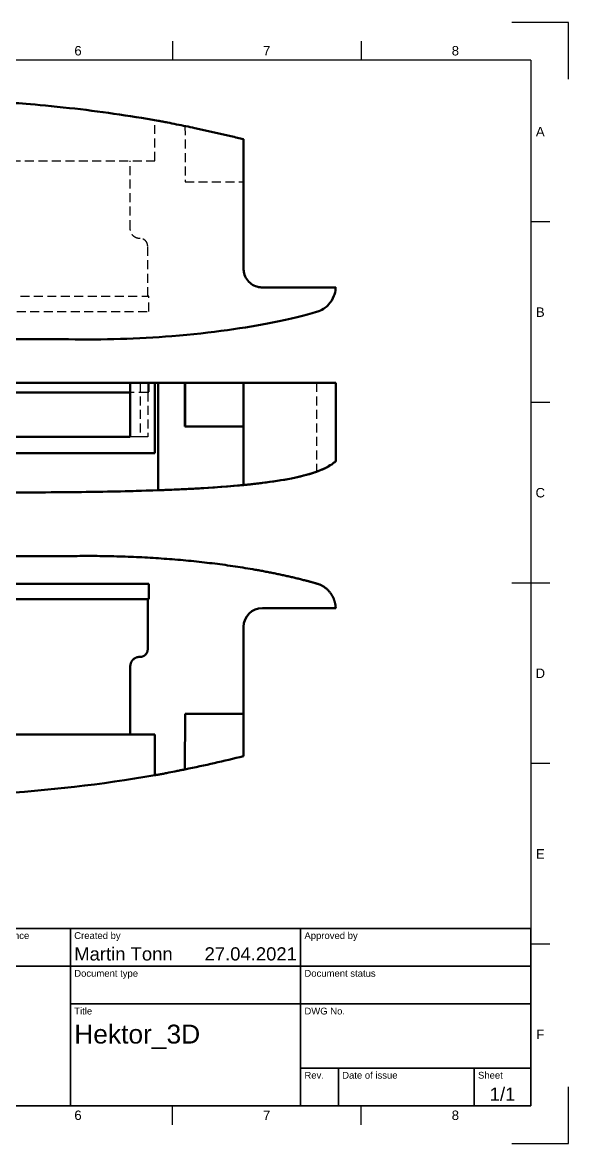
# Model space of a CAD drawing. Header units: millimetres. Extents: x 0 to 420, y 0 to 297.
# Drawn here: x 275.3 to 420, y 0 to 297 of the extents above; entities that cross this region are included whole.
import ezdxf
from ezdxf.enums import TextEntityAlignment as Align

# ---------------------------------------------------------------- set-up
doc = ezdxf.new("R2010")
doc.units = ezdxf.units.MM
doc.header["$LTSCALE"] = 0.75
doc.linetypes.add('HIDDEN2', pattern=[4.7625, 3.175, -1.5875])
for name, color, linetype, lineweight in [('Border', 7, 'Continuous', 25), ('Sichtbar', 7, 'Continuous', 50), ('TitleBlock', 7, 'Continuous', 35), ('Verdeckt', 7, 'HIDDEN2', 25)]:
    doc.layers.add(name, color=color, linetype=linetype, lineweight=lineweight)
doc.styles.add('FusionTitle', font='arial.ttf')

# ---------------------------------------------------------------- blocks, each defined once
blk = doc.blocks.new('ISO_A3_SHEET')
at = {"layer": 'Border'}
for p, q in [((315, 292), (315, 287)), ((365, 292), (365, 287)), ((410, 287), (20, 287)), ((410, 287), (410, 10)), ((415, 244.16666), (410, 244.16666)), ((415, 196.33333), (410, 196.33333)), ((415, 148.5), (405, 148.5)), ((415, 100.66667), (410, 100.66667)), ((415, 52.83334), (410, 52.83334)), ((20, 10), (410, 10)), ((315, 5), (315, 10)), ((365, 5), (365, 10))]:
    blk.add_line(p, q, dxfattribs=at)
at = {"layer": 'Defpoints'}
for p, q in [((420, 297), (405, 297)), ((420, 282), (420, 297)), ((420, 0), (420, 15)), ((405, 0), (420, 0))]:
    blk.add_line(p, q, dxfattribs=at)
at = {"layer": 'Border', "style": 'FusionTitle'}
for s, p in [('6', (290, 289.5)), ('7', (340, 289.5)), ('8', (390, 289.5)), ('A', (412.5, 268.08333)), ('B', (412.5, 220.25)), ('C', (412.5, 172.41667)), ('D', (412.5, 124.58334)), ('E', (412.5, 76.75001)), ('F', (412.5, 28.91668)), ('6', (290, 7.5)), ('7', (340, 7.5)), ('8', (390, 7.5))]:
    blk.add_text(s, height=2.5, dxfattribs=at).set_placement(p, align=Align.MIDDLE)
blk = doc.blocks.new('ISO_TITLEBLOCK')
at = {"layer": 'TitleBlock'}
for p, q in [((0, 47), (-180, 47)), ((-180, 47), (-180, 0)), ((-156, 37), (-156, 47)), ((-122, 0), (-122, 47)), ((-61, 0), (-61, 47)), ((0, 0), (0, 47)), ((-180, 37), (0, 37)), ((-122, 27), (0, 27)), ((-61, 10), (0, 10)), ((-51, 0), (-51, 10)), ((-15, 0), (-15, 10)), ((-180, 0), (0, 0))]:
    blk.add_line(p, q, dxfattribs=at)
at = {"layer": 'TitleBlock', "style": 'FusionTitle'}
for s, p in [('Dept.', (-179, 46)), ('Technical reference', (-155, 46)), ('Created by', (-121, 46)), ('Approved by', (-60, 46)), ('Document type', (-121, 36)), ('Document status', (-60, 36)), ('Title', (-121, 26)), ('DWG No.', (-60, 26)), ('Rev.', (-60, 9)), ('Date of issue', (-50, 9)), ('Sheet', (-14, 9))]:
    blk.add_text(s, height=1.8, dxfattribs=at).set_placement(p, align=Align.TOP_LEFT)
for tag, height, p in [('DEPT', 3.5, (-179, 42)), ('TECHNICAL_REFERENCE', 3.5, (-155, 42)), ('CREATED_BY', 3.5, (-121, 42)), ('APPROVED_BY', 3.5, (-60, 42)), ('DOCUMENT_TYPE', 3.5, (-121, 32)), ('DOCUMENT_STATUS', 3.5, (-60, 32)), ('TITLE_1', 5, (-121, 21.5)), ('TITLE_2', 5, (-121, 14)), ('TITLE_3', 5, (-121, 6.5)), ('DATE_OF_ISSUE', 3.5, (-50, 5))]:
    blk.add_attdef(tag, text='', height=height, dxfattribs=at).set_placement(p, align=Align.TOP_LEFT)
for tag, p in [('CREATED_DATE', (-62, 42)), ('APPROVED_DATE', (-0.99, 42))]:
    blk.add_attdef(tag, text='', height=3.5, dxfattribs=at).set_placement(p, align=Align.TOP_RIGHT)
for tag, height, p in [('DRAWING_NUMBER', 5, (-30.5, 19.75)), ('REV', 3.5, (-56, 4.85)), ('SHEET', 3.5, (-7.5, 4.85))]:
    blk.add_attdef(tag, text='', height=height, dxfattribs=at).set_placement(p, align=Align.TOP_CENTER)

msp = doc.modelspace()

# ---------------------------------------------------------------- linework, layer by layer
at = {"layer": 'Sichtbar'}
for p, q in [((303.85, 201.49, -24.52), (228.86, 201.49, -24.53)), ((303.85, 201.49, 15.36), (310.35, 201.49, 15.36)), ((303.85, 201.49, 15.36), (303.85, 187.24, 15.36)), ((311.25, 201.49, 26.01), (311.25, 173.07, 26.01)), ((318.36, 201.49, 9.86), (318.35, 201.49, 24.6)), ((318.35, 189.99, 24.6), (318.35, 201.49, 24.6)), ((318.36, 201.49, 9.86), (318.36, 189.99, 9.86)), ((318.36, 201.49, 9.86), (333.86, 201.49, 9.86)), ((333.86, 201.49, 9.86), (333.86, 189.99, 9.86)), ((333.86, 201.49, 9.86), (333.86, 201.49, -13.14)), ((358.28, 201.49, -18.14), (338.86, 201.49, -18.14)), ((358.28, 201.49, -18.14), (358.28, 180.77, -18.14)), ((303.85, 187.24, 15.36), (228.86, 187.24, 15.35)), ((333.86, 189.99, 9.86), (333.85, 189.99, 21.09)), ((333.85, 189.49, 21.09), (333.85, 189.99, 21.09)), ((286.01, 172.55, -31.89), (286, 172.55, 29.57))]:
    msp.add_line(p, q, dxfattribs=at)
at = {"layer": 'Sichtbar', "extrusion": (-1e-16, -1, 2.967e-13)}
for p, q in [((287.49, 155.62, 14.51), (153.64, 155.62, 14.51)), ((308.73, 148.25, 14.51), (138.04, 148.27, 14.51)), ((308.73, 144.2, 14.51), (308.73, 148.25, 14.51)), ((308.46, 144.2, 14.51), (308.46, 130.92, 14.51)), ((358.28, 141.87, 14.51), (338.86, 141.87, 14.51)), ((358.28, 141.98, 14.51), (358.28, 141.87, 14.51)), ((333.86, 113.87, 14.51), (333.86, 136.87, 14.51)), ((306.46, 128.92, 14.51), (306.36, 128.92, 14.51)), ((303.86, 126.42, 14.51), (303.85, 108.38, 14.51)), ((318.36, 113.87, 14.51), (318.35, 99.13, 14.51)), ((318.36, 113.87, 14.51), (333.86, 113.87, 14.51)), ((333.86, 113.87, 3.01), (333.85, 102.64, 3.01)), ((303.85, 108.38, 0.26), (228.86, 108.38, 0.26)), ((303.85, 108.38, 14.51), (310.35, 108.38, 14.51)), ((310.35, 108.38, 14.51), (310.35, 97.57, 14.51))]:
    msp.add_line(p, q, dxfattribs=at)
at = {"layer": 'Sichtbar', "extrusion": (0, 1, 0)}
msp.add_arc((-338.86, -13.14, 201.49), 5, 269.9937, 359.9937, dxfattribs=at)
at = {"layer": 'Sichtbar'}
msp.add_arc((338.86, 136.87, 14.51), 5, 89.9937, 179.9937, dxfattribs=at)
for points, knots in [([(271.06, 275.81, 14.49), (271.06, 275.81, 14.49), (271.07, 275.81, 14.49), (271.86, 275.76, 14.49), (278.69, 275.33, 14.51), (295.64, 273.44, 14.33), (303.45, 272.32, 14.19), (311.25, 270.95, 13.91)], [0, 0, 0, 0, 0.0002878, 0.0002878, 0.2613842, 0.2613842, 0.4912864, 0.4912864, 0.4912864, 0.4912864]), ([(333.85, 266.03, 12.53), (332.79, 266.3, 12.63), (331.68, 266.58, 12.73), (327.36, 267.62, 13.09), (324.15, 268.33, 13.3), (319.35, 269.35, 13.56), (317.74, 269.68, 13.64), (315.31, 270.16, 13.75), (314.5, 270.32, 13.79), (313.29, 270.56, 13.83), (312.88, 270.64, 13.85), (312.27, 270.76, 13.87), (312.07, 270.8, 13.88), (311.76, 270.85, 13.89), (311.66, 270.87, 13.9), (311.51, 270.9, 13.9), (311.46, 270.91, 13.9), (311.38, 270.93, 13.91), (311.36, 270.93, 13.91), (311.32, 270.94, 13.91), (311.31, 270.94, 13.91), (311.29, 270.95, 13.91), (311.28, 270.95, 13.91), (311.26, 270.95, 13.91), (311.26, 270.95, 13.91), (311.25, 270.95, 13.91)], [7.87655, 7.87655, 7.87655, 7.87655, 8.049462, 8.049462, 8.519887, 8.519887, 8.757554, 8.757554, 8.876813, 8.876813, 8.936541, 8.936541, 8.96642, 8.96642, 8.981363, 8.981363, 8.988835, 8.988835, 8.992565, 8.992565, 8.994334, 8.994334, 8.995114, 8.995114, 8.996667, 8.996667, 8.996667, 8.996667]), ([(333.85, 266.03, 12.53), (333.85, 263.09, 12.53), (333.85, 260.14, 12.53), (333.86, 248.73, 12.53), (333.86, 240.27, 12.53), (333.86, 231.8, 12.53)], [-10.62593, -10.62593, -10.62593, -10.62593, -8.858738, -8.858738, -3.780269, -3.780269, -3.780269, -3.780269]), ([(333.86, 231.8, 12.53), (333.86, 231.39, 12.53), (333.91, 230.98, 12.52), (334.16, 230, 12.5), (334.4, 229.45, 12.47), (335.06, 228.5, 12.41), (335.46, 228.09, 12.37), (336.37, 227.43, 12.27), (336.87, 227.18, 12.21), (337.68, 226.93, 12.12), (337.97, 226.87, 12.08), (338.46, 226.82, 12.02), (338.66, 226.8, 12), (338.86, 226.8, 11.97)], [-4.202019, -4.202019, -4.202019, -4.202019, -3.954602, -3.954602, -3.595176, -3.595176, -3.256355, -3.256355, -2.920267, -2.920267, -2.741848, -2.741848, -2.622572, -2.622572, -2.622572, -2.622572]), ([(358.28, 226.69, 6.21), (358.28, 226.69, 6.21), (358.28, 226.69, 6.21), (358.28, 226.69, 6.21), (358.28, 226.69, 6.21), (358.28, 226.69, 6.21), (358.28, 226.69, 6.21), (358.28, 226.69, 6.21), (358.28, 226.69, 6.21), (358.28, 226.69, 6.21), (358.27, 226.67, 6.21), (358.22, 225.75, 6.27), (358.02, 225.03, 6.45), (357.52, 223.71, 6.86), (357.05, 222.93, 7.2), (356.09, 221.91, 7.75), (355.75, 221.61, 7.93), (354.92, 221.02, 8.33), (354.4, 220.74, 8.55), (353.86, 220.53, 8.76)], [0, 0, 0, 0, 0.00000796, 0.00000796, 0.00002219, 0.00002219, 0.00003286, 0.00003286, 0.00005107, 0.00005107, 0.00012197, 0.00012197, 0.00326723, 0.00326723, 0.00839794, 0.00839794, 0.01082114, 0.01082114, 0.01394632, 0.01394632, 0.01394632, 0.01394632]), ([(353.18, 220.3, 9.02), (353.18, 220.3, 9.02), (353.18, 220.3, 9.02), (353.18, 220.3, 9.02), (353.17, 220.3, 9.02), (350.23, 219.46, 10.07), (346.35, 218.48, 10.91), (334.51, 216.1, 12.64), (325.55, 214.74, 13.32), (305.86, 213.17, 14.15), (296.61, 212.9, 14.33), (287.49, 213.06, 14.42)], [0, 0, 0, 0, 0.0000638, 0.0000638, 0.0001596, 0.0001596, 0.0574401, 0.0574401, 0.1420578, 0.1420578, 0.2136511, 0.2136511, 0.2136511, 0.2136511]), ([(333.85, 189.49, 21.09), (333.85, 188.79, 21.09), (333.85, 188.08, 21.09), (333.85, 183.07, 21.09), (333.85, 178.76, 21.09), (333.85, 174.45, 21.09)], [-4.37078, -4.37078, -4.37078, -4.37078, -3.949621, -3.949621, -1.364023, -1.364023, -1.364023, -1.364023]), ([(358.28, 180.77, -18.25), (358.28, 180.77, -18.25), (358.28, 180.77, -18.25), (358.28, 180.77, -18.25), (358.28, 180.77, -18.25), (358.28, 180.77, -18.25), (358.28, 180.77, -18.25), (358.28, 180.77, -18.25), (358.28, 180.77, -18.25), (358.28, 180.77, -18.26), (358.27, 180.77, -18.27), (358.22, 180.72, -19.19), (358.02, 180.53, -19.91), (357.52, 180.12, -21.23), (357.05, 179.78, -22.02), (356.09, 179.23, -23.03), (355.75, 179.05, -23.33), (354.92, 178.65, -23.93), (354.4, 178.43, -24.2), (353.86, 178.22, -24.42)], [0, 0, 0, 0, 0.00000796, 0.00000796, 0.00002219, 0.00002219, 0.00003286, 0.00003286, 0.00005107, 0.00005107, 0.00012197, 0.00012197, 0.00326723, 0.00326723, 0.00839794, 0.00839794, 0.01082114, 0.01082114, 0.01394632, 0.01394632, 0.01394632, 0.01394632]), ([(353.18, 177.97, -24.64), (353.18, 177.97, -24.64), (353.18, 177.97, -24.64), (353.18, 177.97, -24.64), (353.17, 177.96, -24.65), (350.23, 176.92, -25.48), (346.35, 176.07, -26.46), (334.51, 174.35, -28.84), (325.55, 173.66, -30.2), (305.86, 172.83, -31.77), (296.61, 172.65, -32.05), (287.49, 172.56, -31.89)], [0, 0, 0, 0, 0.0000638, 0.0000638, 0.0001596, 0.0001596, 0.0574401, 0.0574401, 0.1420578, 0.1420578, 0.2136511, 0.2136511, 0.2136511, 0.2136511]), ([(271.06, 172.49, 30.87), (271.06, 172.49, 30.87), (271.07, 172.49, 30.87), (271.86, 172.49, 30.81), (278.69, 172.47, 30.38), (295.64, 172.65, 28.5), (303.45, 172.79, 27.37), (311.25, 173.07, 26.01)], [0, 0, 0, 0, 0.0002878, 0.0002878, 0.2613842, 0.2613842, 0.4912864, 0.4912864, 0.4912864, 0.4912864]), ([(333.85, 174.45, 21.09), (332.79, 174.35, 21.36), (331.68, 174.25, 21.63), (327.36, 173.89, 22.68), (324.15, 173.68, 23.39), (319.35, 173.42, 24.4), (317.74, 173.34, 24.73), (315.31, 173.23, 25.22), (314.5, 173.2, 25.38), (313.29, 173.15, 25.62), (312.88, 173.13, 25.69), (312.27, 173.11, 25.81), (312.07, 173.1, 25.85), (311.76, 173.09, 25.91), (311.66, 173.09, 25.93), (311.51, 173.08, 25.96), (311.46, 173.08, 25.97), (311.38, 173.08, 25.98), (311.36, 173.07, 25.99), (311.32, 173.07, 26), (311.31, 173.07, 26), (311.29, 173.07, 26), (311.28, 173.07, 26), (311.26, 173.07, 26.01), (311.26, 173.07, 26.01), (311.25, 173.07, 26.01)], [7.87655, 7.87655, 7.87655, 7.87655, 8.049462, 8.049462, 8.519887, 8.519887, 8.757554, 8.757554, 8.876813, 8.876813, 8.936541, 8.936541, 8.96642, 8.96642, 8.981363, 8.981363, 8.988835, 8.988835, 8.992565, 8.992565, 8.994334, 8.994334, 8.995114, 8.995114, 8.996667, 8.996667, 8.996667, 8.996667]), ([(333.86, 174.45, -13.14), (333.86, 174.45, -13.55), (333.91, 174.46, -13.96), (334.16, 174.48, -14.94), (334.4, 174.51, -15.49), (335.06, 174.57, -16.45), (335.46, 174.62, -16.85), (336.37, 174.71, -17.51), (336.87, 174.77, -17.76), (337.68, 174.86, -18.01), (337.97, 174.9, -18.07), (338.46, 174.96, -18.13), (338.66, 174.98, -18.14), (338.86, 175.01, -18.14)], [-4.202019, -4.202019, -4.202019, -4.202019, -3.954602, -3.954602, -3.595176, -3.595176, -3.256355, -3.256355, -2.920267, -2.920267, -2.741848, -2.741848, -2.622572, -2.622572, -2.622572, -2.622572]), ([(353.18, 148.38, 14.51), (353.18, 148.38, 14.51), (353.18, 148.38, 14.51), (353.18, 148.38, 14.51), (353.18, 148.38, 14.51), (353.18, 148.38, 14.51), (353.18, 148.38, 14.51), (353.17, 148.38, 14.51), (353.17, 148.38, 14.51), (353.17, 148.38, 14.51), (353.17, 148.38, 14.51), (353.16, 148.38, 14.51), (353.16, 148.38, 14.51), (353.15, 148.38, 14.51), (353.14, 148.39, 14.51), (353.14, 148.39, 14.51), (353.12, 148.39, 14.51), (353.11, 148.4, 14.51), (353.09, 148.4, 14.51), (353.08, 148.41, 14.51), (353.06, 148.41, 14.51), (353.03, 148.42, 14.51), (353.01, 148.43, 14.51), (352.97, 148.44, 14.51), (352.94, 148.45, 14.51), (352.89, 148.46, 14.51), (352.83, 148.47, 14.51), (352.76, 148.49, 14.51), (352.69, 148.51, 14.51), (352.62, 148.53, 14.51), (352.55, 148.55, 14.51), (352.46, 148.58, 14.51), (352.35, 148.61, 14.51), (352.21, 148.65, 14.51), (352.07, 148.69, 14.51), (351.93, 148.73, 14.51), (351.74, 148.78, 14.51), (351.5, 148.84, 14.51), (351.22, 148.92, 14.51), (350.94, 148.99, 14.51), (350.65, 149.07, 14.51), (350.37, 149.14, 14.51), (350.08, 149.21, 14.51), (349.7, 149.31, 14.51), (349.21, 149.44, 14.51), (348.63, 149.58, 14.51), (348.05, 149.72, 14.51), (347.46, 149.87, 14.51), (346.87, 150.01, 14.51), (346.07, 150.19, 14.51), (345.07, 150.42, 14.51), (343.85, 150.68, 14.51), (342.62, 150.94, 14.51), (341.38, 151.2, 14.51), (340.12, 151.44, 14.51), (338.86, 151.68, 14.51), (337.58, 151.92, 14.51), (335.85, 152.22, 14.51), (333.66, 152.58, 14.51), (330.99, 152.99, 14.51), (328.29, 153.37, 14.51), (325.55, 153.72, 14.51), (322.77, 154.04, 14.51), (319.96, 154.34, 14.51), (317.12, 154.6, 14.51), (314.24, 154.84, 14.51), (311.34, 155.05, 14.51), (308.42, 155.23, 14.51), (305.47, 155.38, 14.51), (302.51, 155.49, 14.51), (299.53, 155.58, 14.51), (296.53, 155.64, 14.51), (292.52, 155.68, 14.51), (289.5, 155.65, 14.51), (287.49, 155.62, 14.51)], [0, 0, 0, 0, 0.000056, 0.000112, 0.000224, 0.000448, 0.000673, 0.000897, 0.001346, 0.001795, 0.002692, 0.00359, 0.004488, 0.005385, 0.007181, 0.008977, 0.010773, 0.014365, 0.017958, 0.021552, 0.025147, 0.028742, 0.035934, 0.043129, 0.050326, 0.057526, 0.071935, 0.086354, 0.100783, 0.115223, 0.129674, 0.144135, 0.173089, 0.202085, 0.231123, 0.260203, 0.289325, 0.347694, 0.406229, 0.46493, 0.523795, 0.582825, 0.642018, 0.701375, 0.820572, 0.940413, 1.06089, 1.181998, 1.303731, 1.426083, 1.672621, 1.921564, 2.172864, 2.426471, 2.682336, 2.940409, 3.200641, 3.46298, 3.993773, 4.53238, 5.078385, 5.631369, 6.190908, 6.756579, 7.327952, 7.9046, 8.486092, 9.071996, 9.661881, 10.255314, 10.851864, 11.451099, 12.052588, 13.26059, 13.26059, 13.26059, 13.26059]), ([(353.86, 148.15, 14.51), (353.75, 148.19, 14.51), (353.53, 148.27, 14.51), (353.3, 148.34, 14.51), (353.18, 148.38, 14.51)], [1.6047591, 1.6047591, 1.6047591, 1.6047591, 1.6722688, 1.7482966, 1.7482966, 1.7482966, 1.7482966]), ([(358.28, 141.98, 14.51), (358.28, 141.98, 14.51), (358.28, 141.98, 14.51), (358.28, 141.98, 14.51), (358.28, 141.98, 14.51), (358.28, 141.99, 14.51), (358.28, 141.99, 14.51), (358.28, 141.99, 14.51), (358.28, 141.99, 14.51), (358.28, 141.99, 14.51), (358.28, 141.99, 14.51), (358.28, 141.99, 14.51), (358.28, 141.99, 14.51), (358.28, 141.99, 14.51), (358.28, 142, 14.51), (358.28, 142, 14.51), (358.27, 142, 14.51), (358.27, 142.01, 14.51), (358.27, 142.01, 14.51), (358.27, 142.02, 14.51), (358.27, 142.03, 14.51), (358.27, 142.03, 14.51), (358.27, 142.04, 14.51), (358.27, 142.06, 14.51), (358.27, 142.07, 14.51), (358.27, 142.08, 14.51), (358.27, 142.1, 14.51), (358.27, 142.13, 14.51), (358.27, 142.15, 14.51), (358.26, 142.17, 14.51), (358.26, 142.2, 14.51), (358.26, 142.23, 14.51), (358.26, 142.27, 14.51), (358.25, 142.32, 14.51), (358.25, 142.36, 14.51), (358.24, 142.41, 14.51), (358.23, 142.47, 14.51), (358.23, 142.55, 14.51), (358.21, 142.64, 14.51), (358.2, 142.74, 14.51), (358.18, 142.83, 14.51), (358.17, 142.92, 14.51), (358.15, 143.01, 14.51), (358.13, 143.13, 14.51), (358.09, 143.28, 14.51), (358.05, 143.46, 14.51), (358, 143.64, 14.51), (357.95, 143.81, 14.51), (357.89, 143.98, 14.51), (357.81, 144.21, 14.51), (357.69, 144.49, 14.51), (357.54, 144.82, 14.51), (357.37, 145.13, 14.51), (357.19, 145.44, 14.51), (356.99, 145.73, 14.51), (356.77, 146.02, 14.51), (356.55, 146.29, 14.51), (356.3, 146.55, 14.51), (356.05, 146.8, 14.51), (355.78, 147.03, 14.51), (355.49, 147.25, 14.51), (355.2, 147.46, 14.51), (354.89, 147.65, 14.51), (354.57, 147.83, 14.51), (354.24, 147.99, 14.51), (354, 148.09, 14.51), (353.87, 148.14, 14.51), (353.86, 148.15, 14.51)], [0, 0, 0, 0, 0.000019, 0.000037, 0.000075, 0.000149, 0.000224, 0.000299, 0.000448, 0.000597, 0.000896, 0.001195, 0.001493, 0.001792, 0.002389, 0.002986, 0.003584, 0.004778, 0.005972, 0.007165, 0.008359, 0.009552, 0.011938, 0.014322, 0.016706, 0.019089, 0.023852, 0.028612, 0.033368, 0.03812, 0.042869, 0.047615, 0.057095, 0.066562, 0.076015, 0.085455, 0.094881, 0.113695, 0.132459, 0.151173, 0.169839, 0.188459, 0.207034, 0.225565, 0.262501, 0.299278, 0.335906, 0.372396, 0.408759, 0.445003, 0.51717, 0.588979, 0.660506, 0.731822, 0.802998, 0.874106, 0.945214, 1.016393, 1.087713, 1.159246, 1.231063, 1.303239, 1.375851, 1.448977, 1.522698, 1.5971, 1.604759, 1.604759, 1.604759, 1.604759]), ([(308.46, 144.2, 12.01), (303.81, 144.2, 12.01), (294.42, 144.2, 12.01), (280.28, 144.2, 12.01), (266.06, 144.21, 12.01), (254.2, 144.21, 12.01), (244.72, 144.21, 12.01), (237.61, 144.21, 12.01), (230.5, 144.21, 12.01), (223.38, 144.21, 12.01), (216.27, 144.21, 12.01), (209.16, 144.21, 12.01), (202.05, 144.21, 12.01), (194.94, 144.21, 12.01), (189.01, 144.21, 12.01), (184.27, 144.21, 12.01), (180.71, 144.21, 12.01), (177.16, 144.21, 12.01), (173.6, 144.22, 12.01), (170.04, 144.22, 12.01), (166.49, 144.22, 12.01), (162.93, 144.22, 12.01), (159.97, 144.22, 12.01), (157.6, 144.22, 12.01), (155.82, 144.22, 12.01), (154.04, 144.22, 12.01), (152.26, 144.22, 12.01), (150.48, 144.22, 12.01), (148.71, 144.22, 12.01), (147.26, 144.22, 12.01), (146.4, 144.22, 12.01), (146.14, 144.22, 12.01)], [-40.82632, -40.82632, -40.82632, -40.82632, -38.034783, -35.189914, -32.345043, -29.500171, -28.077735, -26.655298, -25.232862, -23.810426, -22.387989, -20.965553, -19.543118, -18.120682, -16.698247, -15.98703, -15.275812, -14.564595, -13.853378, -13.142161, -12.430945, -11.719728, -11.008512, -10.652904, -10.297296, -9.941688, -9.58608, -9.230472, -8.874864, -8.519256, -8.36088, -8.36088, -8.36088, -8.36088]), ([(308.46, 130.92, 14.51), (308.46, 130.88, 14.51), (308.46, 130.79, 14.51), (308.45, 130.65, 14.51), (308.42, 130.52, 14.51), (308.38, 130.35, 14.51), (308.31, 130.15, 14.51), (308.19, 129.91, 14.51), (308.05, 129.7, 14.51), (307.91, 129.54, 14.51), (307.78, 129.42, 14.51), (307.68, 129.34, 14.51), (307.58, 129.27, 14.51), (307.47, 129.2, 14.51), (307.36, 129.13, 14.51), (307.26, 129.09, 14.51), (307.18, 129.06, 14.51), (307.12, 129.03, 14.51), (307.06, 129.01, 14.51), (306.99, 129, 14.51), (306.93, 128.98, 14.51), (306.86, 128.96, 14.51), (306.81, 128.95, 14.51), (306.77, 128.95, 14.51), (306.73, 128.94, 14.51), (306.7, 128.94, 14.51), (306.67, 128.93, 14.51), (306.64, 128.93, 14.51), (306.62, 128.93, 14.51), (306.6, 128.93, 14.51), (306.58, 128.93, 14.51), (306.56, 128.93, 14.51), (306.55, 128.93, 14.51), (306.53, 128.93, 14.51), (306.52, 128.93, 14.51), (306.51, 128.93, 14.51), (306.51, 128.92, 14.51), (306.5, 128.92, 14.51), (306.49, 128.92, 14.51), (306.49, 128.92, 14.51), (306.48, 128.92, 14.51), (306.48, 128.92, 14.51), (306.48, 128.92, 14.51), (306.47, 128.92, 14.51), (306.47, 128.92, 14.51), (306.47, 128.92, 14.51), (306.47, 128.92, 14.51), (306.47, 128.92, 14.51), (306.47, 128.92, 14.51), (306.46, 128.92, 14.51), (306.46, 128.92, 14.51), (306.46, 128.92, 14.51), (306.46, 128.92, 14.51), (306.46, 128.92, 14.51), (306.46, 128.92, 14.51), (306.46, 128.92, 14.51), (306.46, 128.92, 14.51), (306.46, 128.92, 14.51), (306.46, 128.92, 14.51)], [-0.6279433, -0.6279433, -0.6279433, -0.6279433, -0.6006105, -0.5736378, -0.5469678, -0.5205498, -0.4683239, -0.4166362, -0.3652649, -0.3140389, -0.2884218, -0.262787, -0.2371162, -0.2113892, -0.1855837, -0.1596739, -0.1466692, -0.1336269, -0.1205428, -0.1074121, -0.0942297, -0.0809901, -0.0676877, -0.0610108, -0.0543158, -0.0476018, -0.0408682, -0.0341139, -0.0307287, -0.027338, -0.0239417, -0.0205396, -0.0171317, -0.0137178, -0.0120086, -0.0102978, -0.0085855, -0.0068716, -0.0060141, -0.0051561, -0.0042978, -0.003439, -0.0025799, -0.0021502, -0.0017203, -0.0012904, -0.0010754, -0.0008604, -0.0006453, -0.0004302, -0.0003227, -0.0002151, -0.0001613, -0.0001076, -0.0000538, -0.0000269, -0.0000134, 0, 0, 0, 0]), ([(306.36, 128.92, 14.51), (306.3, 128.92, 14.51), (306.19, 128.92, 14.51), (306.02, 128.9, 14.51), (305.85, 128.88, 14.51), (305.69, 128.84, 14.51), (305.54, 128.79, 14.51), (305.39, 128.73, 14.51), (305.24, 128.66, 14.51), (305.05, 128.56, 14.51), (304.83, 128.41, 14.51), (304.63, 128.23, 14.51), (304.48, 128.07, 14.51), (304.38, 127.95, 14.51), (304.28, 127.82, 14.51), (304.2, 127.69, 14.51), (304.12, 127.54, 14.51), (304.06, 127.42, 14.51), (304.02, 127.32, 14.51), (303.99, 127.24, 14.51), (303.97, 127.17, 14.51), (303.95, 127.09, 14.51), (303.93, 127.01, 14.51), (303.91, 126.93, 14.51), (303.89, 126.86, 14.51), (303.89, 126.8, 14.51), (303.88, 126.76, 14.51), (303.87, 126.72, 14.51), (303.87, 126.68, 14.51), (303.87, 126.64, 14.51), (303.86, 126.62, 14.51), (303.86, 126.6, 14.51), (303.86, 126.57, 14.51), (303.86, 126.55, 14.51), (303.86, 126.53, 14.51), (303.86, 126.51, 14.51), (303.86, 126.5, 14.51), (303.86, 126.49, 14.51), (303.86, 126.48, 14.51), (303.86, 126.47, 14.51), (303.86, 126.46, 14.51), (303.86, 126.46, 14.51), (303.86, 126.45, 14.51), (303.86, 126.45, 14.51), (303.86, 126.44, 14.51), (303.86, 126.44, 14.51), (303.86, 126.44, 14.51), (303.86, 126.43, 14.51), (303.86, 126.43, 14.51), (303.86, 126.43, 14.51), (303.86, 126.43, 14.51), (303.86, 126.43, 14.51), (303.86, 126.43, 14.51), (303.86, 126.43, 14.51), (303.86, 126.43, 14.51), (303.86, 126.43, 14.51), (303.86, 126.43, 14.51), (303.86, 126.42, 14.51), (303.86, 126.42, 14.51), (303.86, 126.42, 14.51), (303.86, 126.42, 14.51)], [-0.7849264, -0.7849264, -0.7849264, -0.7849264, -0.7507613, -0.7170457, -0.6837079, -0.6506842, -0.6179184, -0.5853614, -0.5529707, -0.5207095, -0.456485, -0.3924419, -0.360416, -0.3283691, -0.2962785, -0.2641196, -0.2318649, -0.1994826, -0.1832302, -0.1669319, -0.1505821, -0.134175, -0.1177043, -0.1011632, -0.0845447, -0.0762036, -0.0678403, -0.0594537, -0.0510426, -0.0426061, -0.0383778, -0.0341428, -0.0299009, -0.0256518, -0.0213955, -0.0171318, -0.0149971, -0.0128606, -0.0107221, -0.0085816, -0.0075107, -0.0064392, -0.0053672, -0.0042948, -0.0032218, -0.0026852, -0.0021484, -0.0016115, -0.001343, -0.0010744, -0.0008059, -0.0005373, -0.0004029, -0.0002686, -0.0002015, -0.0001343, -0.0000671, -0.0000335, -0.0000167, 0, 0, 0, 0]), ([(311.25, 97.72, 14.51), (311.28, 97.73, 14.51), (311.3, 97.73, 14.51), (311.35, 97.74, 14.51), (311.37, 97.75, 14.51), (311.44, 97.76, 14.51), (311.49, 97.77, 14.51), (311.62, 97.8, 14.51), (311.72, 97.81, 14.51), (311.99, 97.87, 14.51), (312.18, 97.9, 14.51), (312.73, 98.01, 14.51), (313.1, 98.08, 14.51), (314.21, 98.3, 14.51), (314.95, 98.44, 14.51), (316.08, 98.67, 14.51), (316.47, 98.75, 14.51), (316.85, 98.82, 14.51)], [-22.284653, -22.284653, -22.284653, -22.284653, -22.267219, -22.267219, -22.249271, -22.249271, -22.213172, -22.213172, -22.140977, -22.140977, -21.996587, -21.996587, -21.707805, -21.707805, -21.130236, -21.130236, -20.828039, -20.828039, -20.828039, -20.828039]), ([(318.35, 99.13, 14.51), (318.27, 99.11, 14.51), (318.19, 99.09, 14.51), (318.02, 99.06, 14.51), (317.94, 99.04, 14.51), (317.85, 99.03, 14.51)], [0, 0, 0, 0, 0.0510321, 0.0510321, 0.1020627, 0.1020627, 0.1020627, 0.1020627]), ([(310.35, 97.57, -4.09), (296.06, 95.1, -4.09), (282.21, 93.52, -4.09), (252.84, 91.76, -4.09), (237.91, 91.68, -4.09), (222.91, 92, -4.09), (222.66, 92.01, -4.09), (222.41, 92.01, -4.09), (222.4, 92.01, -4.09), (222.4, 92.01, -4.09)], [-2.33545, -2.33545, -2.33545, -2.33545, -1.19379, -1.19379, -0.020093, -0.020093, -0.000291, -0.000291, 0, 0, 0, 0])]:
    msp.add_open_spline(points, degree=3, knots=knots, dxfattribs=at)
at = {"layer": 'Sichtbar', "extrusion": (0.000109453, -1, -2.848e-12)}
msp.add_open_spline([(338.86, 226.8, 11.97), (341.47, 226.8, 11.65), (344.1, 226.8, 11.25), (348.63, 226.81, 10.35), (350.87, 226.81, 9.81), (353.89, 226.81, 8.77), (354.94, 226.81, 8.35), (356.73, 226.81, 7.42), (357.59, 226.81, 6.87), (358.28, 226.81, 6.21)], degree=3, knots=[1.019633, 1.019633, 1.019633, 1.019633, 2.509127, 2.509127, 3.769514, 3.769514, 4.405988, 4.405988, 4.96794, 4.96794, 4.96794, 4.96794], dxfattribs=at)
at = {"layer": 'Sichtbar', "extrusion": (0.998661, -0.051729, 1.38459e-07)}
msp.add_open_spline([(358.28, 226.81, 6.21), (358.28, 226.77, 6.21), (358.28, 226.73, 6.21), (358.28, 226.69, 6.21)], degree=3, dxfattribs=at)
at = {"layer": 'Sichtbar'}
for points in [[(353.86, 220.53, 8.76), (353.64, 220.44, 8.85), (353.41, 220.37, 8.93), (353.18, 220.3, 9.02)], [(310.35, 201.49, 26.16), (310.35, 195.29, 26.16), (310.35, 189.09, 26.16), (310.35, 182.89, 26.16)], [(353.86, 178.22, -24.42), (353.64, 178.13, -24.5), (353.41, 178.05, -24.58), (353.18, 177.97, -24.64)], [(308.46, 144.2, 14.51), (308.55, 144.2, 14.51), (308.64, 144.2, 14.51), (308.73, 144.2, 14.51)], [(310.35, 97.57, 14.51), (310.65, 97.62, 14.51), (310.95, 97.67, 14.51), (311.25, 97.72, 14.51)]]:
    msp.add_open_spline(points, degree=3, dxfattribs=at)
at = {"layer": 'Sichtbar', "extrusion": (-7.8e-14, -1, -2.91342e-11)}
msp.add_open_spline([(287.49, 213.06, 14.42), (284.8, 213.06, 14.44), (282.1, 213.06, 14.46), (278.02, 213.06, 14.48), (276.63, 213.06, 14.49), (274.54, 213.06, 14.49), (273.85, 213.06, 14.49), (272.8, 213.06, 14.49), (272.46, 213.06, 14.49), (271.93, 213.06, 14.49), (271.76, 213.06, 14.49), (271.5, 213.06, 14.49), (271.41, 213.06, 14.49), (271.28, 213.06, 14.49), (271.24, 213.06, 14.49), (271.17, 213.06, 14.49), (271.15, 213.06, 14.49), (271.11, 213.06, 14.49), (271.09, 213.06, 14.49), (271.07, 213.06, 14.49)], degree=3, knots=[0.050997, 0.050997, 0.050997, 0.050997, 1.665976, 1.665976, 2.500007, 2.500007, 2.917123, 2.917123, 3.125692, 3.125692, 3.229978, 3.229978, 3.282121, 3.282121, 3.308193, 3.308193, 3.32119, 3.32119, 3.333916, 3.333916, 3.333916, 3.333916], dxfattribs=at)
at = {"layer": 'Sichtbar', "extrusion": (0, 1, 0)}
for points in [[(310.35, 201.49, 26.16), (310.65, 201.49, 26.11), (310.95, 201.49, 26.06), (311.25, 201.49, 26.01)], [(318.35, 189.99, 24.6), (323.54, 189.99, 23.54), (328.72, 189.99, 22.39), (333.85, 189.99, 21.09)]]:
    msp.add_open_spline(points, degree=3, dxfattribs=at)
for points, knots in [([(311.25, 201.49, 26.01), (311.28, 201.49, 26), (311.3, 201.49, 26), (311.35, 201.49, 25.99), (311.37, 201.49, 25.99), (311.44, 201.49, 25.97), (311.49, 201.49, 25.96), (311.62, 201.49, 25.94), (311.72, 201.49, 25.92), (311.99, 201.49, 25.87), (312.18, 201.49, 25.83), (312.73, 201.49, 25.72), (313.1, 201.49, 25.65), (314.21, 201.49, 25.43), (314.95, 201.49, 25.29), (316.08, 201.49, 25.06), (316.47, 201.49, 24.99), (316.85, 201.49, 24.91)], [-22.284653, -22.284653, -22.284653, -22.284653, -22.267219, -22.267219, -22.249271, -22.249271, -22.213172, -22.213172, -22.140977, -22.140977, -21.996587, -21.996587, -21.707805, -21.707805, -21.130236, -21.130236, -20.828039, -20.828039, -20.828039, -20.828039]), ([(317.85, 201.49, 24.71), (317.69, 201.49, 24.74), (317.52, 201.49, 24.77), (317.19, 201.49, 24.84), (317.02, 201.49, 24.87), (316.85, 201.49, 24.91)], [0, 0, 0, 0, 0.1020312, 0.1020312, 0.2040623, 0.2040623, 0.2040623, 0.2040623]), ([(318.35, 201.49, 24.6), (318.27, 201.49, 24.62), (318.19, 201.49, 24.64), (318.02, 201.49, 24.67), (317.94, 201.49, 24.69), (317.85, 201.49, 24.71)], [0, 0, 0, 0, 0.0510321, 0.0510321, 0.1020627, 0.1020627, 0.1020627, 0.1020627]), ([(303.85, 198.99, -20.47), (300.74, 198.99, -20.47), (292.88, 198.99, -20.47), (280.28, 198.99, -20.47), (266.06, 198.99, -20.47), (254.2, 198.99, -20.47), (244.72, 198.99, -20.48), (237.61, 198.99, -20.48), (232.32, 198.99, -20.48), (229.4, 198.99, -20.48), (228.86, 198.99, -20.48)], [-39.904372, -39.904372, -39.904372, -39.904372, -38.034783, -35.189914, -32.345043, -29.500171, -28.077735, -26.655298, -25.232862, -24.904773, -24.904773, -24.904773, -24.904773]), ([(310.35, 182.89, 26.16), (296.06, 182.89, 28.63), (282.21, 182.89, 30.21), (252.84, 182.89, 31.97), (237.91, 182.89, 32.06), (222.91, 182.89, 31.73), (222.66, 182.89, 31.73), (222.41, 182.89, 31.72), (222.4, 182.89, 31.72), (222.4, 182.89, 31.72)], [-2.33545, -2.33545, -2.33545, -2.33545, -1.19379, -1.19379, -0.020093, -0.020093, -0.000291, -0.000291, 0, 0, 0, 0])]:
    msp.add_open_spline(points, degree=3, knots=knots, dxfattribs=at)
at = {"layer": 'Sichtbar', "extrusion": (0.000109453, 2.5497e-12, -1)}
msp.add_open_spline([(338.86, 175.01, -18.14), (341.47, 175.33, -18.14), (344.1, 175.73, -18.14), (348.63, 176.63, -18.14), (350.87, 177.17, -18.14), (353.89, 178.21, -18.14), (354.94, 178.63, -18.14), (356.73, 179.56, -18.14), (357.59, 180.11, -18.14), (358.28, 180.77, -18.14)], degree=3, knots=[1.019633, 1.019633, 1.019633, 1.019633, 2.509127, 2.509127, 3.769514, 3.769514, 4.405988, 4.405988, 4.96794, 4.96794, 4.96794, 4.96794], dxfattribs=at)
at = {"layer": 'Sichtbar', "extrusion": (0.998661, -1.38459e-07, -0.051729)}
msp.add_open_spline([(358.28, 180.77, -18.14), (358.28, 180.77, -18.18), (358.28, 180.77, -18.21), (358.28, 180.77, -18.25)], degree=3, dxfattribs=at)
at = {"layer": 'Sichtbar', "extrusion": (1, 0, 0.000109453)}
msp.add_open_spline([(333.85, 174.45, 21.09), (333.85, 174.45, 18.14), (333.85, 174.45, 15.2), (333.86, 174.45, 3.79), (333.86, 174.45, -4.68), (333.86, 174.45, -13.14)], degree=3, knots=[-10.62593, -10.62593, -10.62593, -10.62593, -8.858738, -8.858738, -3.780269, -3.780269, -3.780269, -3.780269], dxfattribs=at)
at = {"layer": 'Sichtbar', "extrusion": (9.162e-13, -4.2981e-12, -1)}
msp.add_open_spline([(318.35, 99.13, 3.01), (323.54, 100.19, 3.01), (328.72, 101.34, 3.01), (333.85, 102.64, 3.01)], degree=3, dxfattribs=at)
at = {"layer": 'Sichtbar', "extrusion": (-2.36876e-10, 1.16551e-09, -1)}
msp.add_open_spline([(317.85, 99.03, 14.51), (317.69, 98.99, 14.51), (317.52, 98.96, 14.51), (317.19, 98.89, 14.51), (317.02, 98.86, 14.51), (316.85, 98.82, 14.51)], degree=3, knots=[0, 0, 0, 0, 0.1020312, 0.1020312, 0.2040623, 0.2040623, 0.2040623, 0.2040623], dxfattribs=at)
at = {"layer": 'Verdeckt', "extrusion": (0, 1, 2.967e-13)}
for p, q in [((310.35, 260.3, 4.09), (310.35, 271.11, 4.09)), ((318.35, 269.55, -3.01), (318.36, 254.8, -3.01)), ((222.35, 260.29, 4.09), (310.35, 260.3, 4.09)), ((303.86, 242.25, -0.26), (303.85, 260.3, -0.26)), ((318.36, 254.8, -3.01), (333.86, 254.8, -3.01)), ((306.46, 239.75, -0.26), (306.36, 239.75, -0.26)), ((308.73, 220.43, -12.01), (308.73, 224.48, -12.01)), ((138.04, 220.41, -12.01), (308.73, 220.43, -12.01))]:
    msp.add_line(p, q, dxfattribs=at)
at = {"layer": 'Verdeckt'}
for p, q in [((303.86, 201.49, -2.69), (303.86, 187.24, -2.69)), ((303.86, 201.49, -2.69), (303.86, 187.24, -2.69)), ((306.46, 201.49, -5.19), (306.46, 187.24, -5.19)), ((308.46, 201.49, -20.47), (308.46, 198.99, -20.47)), ((308.73, 201.49, -20.47), (308.73, 198.99, -20.47)), ((308.73, 201.49, -24.52), (308.73, 198.99, -24.52)), ((310.35, 201.49, 15.36), (310.35, 182.89, 15.36)), ((353.18, 201.49, -24.64), (353.18, 177.97, -24.64)), ((358.28, 201.49, -18.25), (358.28, 180.77, -18.25)), ((358.28, 201.49, -18.25), (358.28, 180.77, -18.25)), ((308.46, 198.99, -20.47), (308.46, 187.24, -20.47)), ((308.73, 198.99, -24.52), (308.73, 198.99, -20.47)), ((303.86, 187.24, -2.69), (303.85, 187.24, 15.36)), ((306.46, 187.24, -5.19), (306.36, 187.24, -5.19)), ((310.35, 182.89, 15.36), (310.35, 182.89, 26.16))]:
    msp.add_line(p, q, dxfattribs=at)
for points, knots in [([(306.36, 239.75, -0.26), (306.3, 239.75, -0.26), (306.19, 239.76, -0.26), (306.02, 239.77, -0.26), (305.85, 239.8, -0.26), (305.69, 239.84, -0.26), (305.54, 239.89, -0.26), (305.39, 239.95, -0.26), (305.24, 240.02, -0.26), (305.05, 240.12, -0.26), (304.83, 240.27, -0.26), (304.63, 240.45, -0.26), (304.48, 240.6, -0.26), (304.38, 240.73, -0.26), (304.28, 240.86, -0.26), (304.2, 240.99, -0.26), (304.12, 241.13, -0.26), (304.06, 241.26, -0.26), (304.02, 241.36, -0.26), (303.99, 241.43, -0.26), (303.97, 241.51, -0.26), (303.95, 241.59, -0.26), (303.93, 241.67, -0.26), (303.91, 241.75, -0.26), (303.89, 241.82, -0.26), (303.89, 241.87, -0.26), (303.88, 241.91, -0.26), (303.87, 241.95, -0.26), (303.87, 242, -0.26), (303.87, 242.03, -0.26), (303.86, 242.06, -0.26), (303.86, 242.08, -0.26), (303.86, 242.1, -0.26), (303.86, 242.12, -0.26), (303.86, 242.14, -0.26), (303.86, 242.16, -0.26), (303.86, 242.18, -0.26), (303.86, 242.19, -0.26), (303.86, 242.2, -0.26), (303.86, 242.21, -0.26), (303.86, 242.21, -0.26), (303.86, 242.22, -0.26), (303.86, 242.22, -0.26), (303.86, 242.23, -0.26), (303.86, 242.23, -0.26), (303.86, 242.24, -0.26), (303.86, 242.24, -0.26), (303.86, 242.24, -0.26), (303.86, 242.24, -0.26), (303.86, 242.25, -0.26), (303.86, 242.25, -0.26), (303.86, 242.25, -0.26), (303.86, 242.25, -0.26), (303.86, 242.25, -0.26), (303.86, 242.25, -0.26), (303.86, 242.25, -0.26), (303.86, 242.25, -0.26), (303.86, 242.25, -0.26), (303.86, 242.25, -0.26), (303.86, 242.25, -0.26), (303.86, 242.25, -0.26)], [-0.7849264, -0.7849264, -0.7849264, -0.7849264, -0.7507613, -0.7170457, -0.6837079, -0.6506842, -0.6179184, -0.5853614, -0.5529707, -0.5207095, -0.456485, -0.3924419, -0.360416, -0.3283691, -0.2962785, -0.2641196, -0.2318649, -0.1994826, -0.1832302, -0.1669319, -0.1505821, -0.134175, -0.1177043, -0.1011632, -0.0845447, -0.0762036, -0.0678403, -0.0594537, -0.0510426, -0.0426061, -0.0383778, -0.0341428, -0.0299009, -0.0256518, -0.0213955, -0.0171318, -0.0149971, -0.0128606, -0.0107221, -0.0085816, -0.0075107, -0.0064392, -0.0053672, -0.0042948, -0.0032218, -0.0026852, -0.0021484, -0.0016115, -0.001343, -0.0010744, -0.0008059, -0.0005373, -0.0004029, -0.0002686, -0.0002015, -0.0001343, -0.0000671, -0.0000335, -0.0000167, 0, 0, 0, 0]), ([(308.46, 237.75, -0.26), (308.46, 237.8, -0.26), (308.46, 237.89, -0.26), (308.45, 238.02, -0.26), (308.42, 238.15, -0.26), (308.38, 238.33, -0.26), (308.31, 238.53, -0.26), (308.19, 238.76, -0.26), (308.05, 238.98, -0.26), (307.91, 239.14, -0.26), (307.78, 239.25, -0.26), (307.68, 239.34, -0.26), (307.58, 239.41, -0.26), (307.47, 239.48, -0.26), (307.36, 239.54, -0.26), (307.26, 239.59, -0.26), (307.18, 239.62, -0.26), (307.12, 239.64, -0.26), (307.06, 239.66, -0.26), (306.99, 239.68, -0.26), (306.93, 239.7, -0.26), (306.86, 239.71, -0.26), (306.81, 239.72, -0.26), (306.77, 239.73, -0.26), (306.73, 239.73, -0.26), (306.7, 239.74, -0.26), (306.67, 239.74, -0.26), (306.64, 239.74, -0.26), (306.62, 239.75, -0.26), (306.6, 239.75, -0.26), (306.58, 239.75, -0.26), (306.56, 239.75, -0.26), (306.55, 239.75, -0.26), (306.53, 239.75, -0.26), (306.52, 239.75, -0.26), (306.51, 239.75, -0.26), (306.51, 239.75, -0.26), (306.5, 239.75, -0.26), (306.49, 239.75, -0.26), (306.49, 239.75, -0.26), (306.48, 239.75, -0.26), (306.48, 239.75, -0.26), (306.48, 239.75, -0.26), (306.47, 239.75, -0.26), (306.47, 239.75, -0.26), (306.47, 239.75, -0.26), (306.47, 239.75, -0.26), (306.47, 239.75, -0.26), (306.47, 239.75, -0.26), (306.46, 239.75, -0.26), (306.46, 239.75, -0.26), (306.46, 239.75, -0.26), (306.46, 239.75, -0.26), (306.46, 239.75, -0.26), (306.46, 239.75, -0.26), (306.46, 239.75, -0.26), (306.46, 239.75, -0.26), (306.46, 239.75, -0.26), (306.46, 239.75, -0.26)], [-0.6279433, -0.6279433, -0.6279433, -0.6279433, -0.6006105, -0.5736378, -0.5469678, -0.5205498, -0.4683239, -0.4166362, -0.3652649, -0.3140389, -0.2884218, -0.262787, -0.2371162, -0.2113892, -0.1855837, -0.1596739, -0.1466692, -0.1336269, -0.1205428, -0.1074121, -0.0942297, -0.0809901, -0.0676877, -0.0610108, -0.0543158, -0.0476018, -0.0408682, -0.0341139, -0.0307287, -0.027338, -0.0239417, -0.0205396, -0.0171317, -0.0137178, -0.0120086, -0.0102978, -0.0085855, -0.0068716, -0.0060141, -0.0051561, -0.0042978, -0.003439, -0.0025799, -0.0021502, -0.0017203, -0.0012904, -0.0010754, -0.0008604, -0.0006453, -0.0004302, -0.0003227, -0.0002151, -0.0001613, -0.0001076, -0.0000538, -0.0000269, -0.0000134, 0, 0, 0, 0]), ([(146.14, 224.46, -0.26), (146.4, 224.46, -0.26), (147.26, 224.46, -0.26), (148.71, 224.46, -0.26), (150.48, 224.46, -0.26), (152.26, 224.46, -0.26), (154.04, 224.46, -0.26), (155.82, 224.46, -0.26), (157.6, 224.46, -0.26), (159.97, 224.46, -0.26), (162.93, 224.46, -0.26), (166.49, 224.46, -0.26), (170.04, 224.46, -0.26), (173.6, 224.46, -0.26), (177.16, 224.46, -0.26), (180.71, 224.46, -0.26), (184.27, 224.46, -0.26), (189.01, 224.46, -0.26), (194.94, 224.46, -0.26), (202.05, 224.46, -0.26), (209.16, 224.46, -0.26), (216.27, 224.47, -0.26), (223.38, 224.47, -0.26), (230.5, 224.47, -0.26), (237.61, 224.47, -0.26), (244.72, 224.47, -0.26), (254.2, 224.47, -0.26), (266.06, 224.47, -0.26), (280.28, 224.47, -0.26), (294.42, 224.47, -0.26), (303.81, 224.48, -0.26), (308.46, 224.48, -0.26)], [8.36088, 8.36088, 8.36088, 8.36088, 8.519256, 8.874864, 9.230472, 9.58608, 9.941688, 10.297296, 10.652904, 11.008512, 11.719728, 12.430945, 13.142161, 13.853378, 14.564595, 15.275812, 15.98703, 16.698247, 18.120682, 19.543118, 20.965553, 22.387989, 23.810426, 25.232862, 26.655298, 28.077735, 29.500171, 32.345043, 35.189914, 38.034783, 40.82632, 40.82632, 40.82632, 40.82632])]:
    msp.add_open_spline(points, degree=3, knots=knots, dxfattribs=at)
for points in [[(308.46, 224.48, -0.26), (308.46, 230.34, -0.26), (308.46, 231.87, -0.26), (308.46, 237.75, -0.26)], [(308.73, 224.48, -12.01), (308.64, 224.48, -12.01), (308.55, 224.48, -12.01), (308.46, 224.48, -12.01)]]:
    msp.add_open_spline(points, degree=3, dxfattribs=at)
at = {"layer": 'Verdeckt', "extrusion": (0, 1, 0)}
for points in [[(308.46, 198.99, -20.47), (306.93, 198.99, -20.47), (305.39, 198.99, -20.47), (303.85, 198.99, -20.47)], [(308.73, 198.99, -20.47), (308.64, 198.99, -20.47), (308.55, 198.99, -20.47), (308.46, 198.99, -20.47)]]:
    msp.add_open_spline(points, degree=3, dxfattribs=at)
for points, knots in [([(306.36, 187.24, -5.19), (306.3, 187.24, -5.19), (306.19, 187.24, -5.19), (306.02, 187.24, -5.17), (305.85, 187.24, -5.14), (305.69, 187.24, -5.1), (305.54, 187.24, -5.06), (305.39, 187.24, -5), (305.24, 187.24, -4.93), (305.05, 187.24, -4.83), (304.83, 187.24, -4.68), (304.63, 187.24, -4.5), (304.48, 187.24, -4.34), (304.38, 187.24, -4.22), (304.28, 187.24, -4.09), (304.2, 187.24, -3.95), (304.12, 187.24, -3.81), (304.06, 187.24, -3.69), (304.02, 187.24, -3.59), (303.99, 187.24, -3.51), (303.97, 187.24, -3.43), (303.95, 187.24, -3.36), (303.93, 187.24, -3.28), (303.91, 187.24, -3.19), (303.89, 187.24, -3.13), (303.89, 187.24, -3.07), (303.88, 187.24, -3.03), (303.87, 187.24, -2.99), (303.87, 187.24, -2.95), (303.87, 187.24, -2.91), (303.86, 187.24, -2.88), (303.86, 187.24, -2.86), (303.86, 187.24, -2.84), (303.86, 187.24, -2.82), (303.86, 187.24, -2.8), (303.86, 187.24, -2.78), (303.86, 187.24, -2.77), (303.86, 187.24, -2.76), (303.86, 187.24, -2.75), (303.86, 187.24, -2.74), (303.86, 187.24, -2.73), (303.86, 187.24, -2.72), (303.86, 187.24, -2.72), (303.86, 187.24, -2.71), (303.86, 187.24, -2.71), (303.86, 187.24, -2.71), (303.86, 187.24, -2.7), (303.86, 187.24, -2.7), (303.86, 187.24, -2.7), (303.86, 187.24, -2.7), (303.86, 187.24, -2.7), (303.86, 187.24, -2.7), (303.86, 187.24, -2.69), (303.86, 187.24, -2.69), (303.86, 187.24, -2.69), (303.86, 187.24, -2.69)], [-0.7849264, -0.7849264, -0.7849264, -0.7849264, -0.7507613, -0.7170457, -0.6837079, -0.6506842, -0.6179184, -0.5853614, -0.5529707, -0.5207095, -0.456485, -0.3924419, -0.360416, -0.3283691, -0.2962785, -0.2641196, -0.2318649, -0.1994826, -0.1832302, -0.1669319, -0.1505821, -0.134175, -0.1177043, -0.1011632, -0.0845447, -0.0762036, -0.0678403, -0.0594537, -0.0510426, -0.0426061, -0.0383778, -0.0341428, -0.0299009, -0.0256518, -0.0213955, -0.0171318, -0.0149971, -0.0128606, -0.0107221, -0.0085816, -0.0075107, -0.0064392, -0.0053672, -0.0042948, -0.0032218, -0.0026852, -0.0021484, -0.0016115, -0.001343, -0.0010744, -0.0008059, -0.0005373, -0.0004029, -0.0002686, -0.0002048, -0.0002048, -0.0002048, -0.0002048]), ([(308.46, 187.24, -7.19), (308.46, 187.24, -7.15), (308.46, 187.24, -7.06), (308.45, 187.24, -6.92), (308.42, 187.24, -6.79), (308.38, 187.24, -6.62), (308.31, 187.24, -6.41), (308.19, 187.24, -6.18), (308.05, 187.24, -5.97), (307.91, 187.24, -5.81), (307.78, 187.24, -5.69), (307.68, 187.24, -5.61), (307.58, 187.24, -5.53), (307.47, 187.24, -5.46), (307.36, 187.24, -5.4), (307.26, 187.24, -5.36), (307.18, 187.24, -5.32), (307.12, 187.24, -5.3), (307.06, 187.24, -5.28), (306.99, 187.24, -5.26), (306.93, 187.24, -5.25), (306.86, 187.24, -5.23), (306.81, 187.24, -5.22), (306.77, 187.24, -5.21), (306.73, 187.24, -5.21), (306.7, 187.24, -5.21), (306.67, 187.24, -5.2), (306.64, 187.24, -5.2), (306.62, 187.24, -5.2), (306.6, 187.24, -5.2), (306.58, 187.24, -5.2), (306.56, 187.24, -5.19), (306.55, 187.24, -5.19), (306.53, 187.24, -5.19), (306.52, 187.24, -5.19), (306.51, 187.24, -5.19), (306.51, 187.24, -5.19), (306.5, 187.24, -5.19), (306.49, 187.24, -5.19), (306.49, 187.24, -5.19), (306.48, 187.24, -5.19), (306.48, 187.24, -5.19), (306.48, 187.24, -5.19), (306.47, 187.24, -5.19), (306.47, 187.24, -5.19), (306.47, 187.24, -5.19), (306.47, 187.24, -5.19), (306.47, 187.24, -5.19), (306.47, 187.24, -5.19), (306.46, 187.24, -5.19), (306.46, 187.24, -5.19), (306.46, 187.24, -5.19), (306.46, 187.24, -5.19), (306.46, 187.24, -5.19), (306.46, 187.24, -5.19), (306.46, 187.24, -5.19), (306.46, 187.24, -5.19), (306.46, 187.24, -5.19), (306.46, 187.24, -5.19)], [-0.6279433, -0.6279433, -0.6279433, -0.6279433, -0.6006105, -0.5736378, -0.5469678, -0.5205498, -0.4683239, -0.4166362, -0.3652649, -0.3140389, -0.2884218, -0.262787, -0.2371162, -0.2113892, -0.1855837, -0.1596739, -0.1466692, -0.1336269, -0.1205428, -0.1074121, -0.0942297, -0.0809901, -0.0676877, -0.0610108, -0.0543158, -0.0476018, -0.0408682, -0.0341139, -0.0307287, -0.027338, -0.0239417, -0.0205396, -0.0171317, -0.0137178, -0.0120086, -0.0102978, -0.0085855, -0.0068716, -0.0060141, -0.0051561, -0.0042978, -0.003439, -0.0025799, -0.0021502, -0.0017203, -0.0012904, -0.0010754, -0.0008604, -0.0006453, -0.0004302, -0.0003227, -0.0002151, -0.0001613, -0.0001076, -0.0000538, -0.0000269, -0.0000134, 0, 0, 0, 0])]:
    msp.add_open_spline(points, degree=3, knots=knots, dxfattribs=at)
at = {"layer": 'Verdeckt', "extrusion": (1, 0, 0.000109453)}
msp.add_open_spline([(308.46, 187.24, -20.47), (308.46, 187.24, -14.61), (308.46, 187.24, -13.08), (308.46, 187.24, -7.19)], degree=3, dxfattribs=at)
at = {"layer": 'Verdeckt', "extrusion": (-8.18e-14, 2.95863e-11, -1)}
msp.add_open_spline([(287.49, 172.56, -31.89), (284.8, 172.54, -31.89), (282.1, 172.52, -31.89), (278.02, 172.5, -31.89), (276.63, 172.5, -31.89), (274.54, 172.49, -31.89), (273.85, 172.49, -31.89), (272.8, 172.49, -31.89), (272.46, 172.49, -31.89), (271.93, 172.49, -31.89), (271.76, 172.49, -31.89), (271.5, 172.49, -31.89), (271.41, 172.49, -31.89), (271.28, 172.49, -31.89), (271.24, 172.49, -31.89), (271.17, 172.49, -31.89), (271.15, 172.49, -31.89), (271.11, 172.49, -31.89), (271.09, 172.49, -31.89), (271.07, 172.49, -31.89)], degree=3, knots=[0.050997, 0.050997, 0.050997, 0.050997, 1.665976, 1.665976, 2.500007, 2.500007, 2.917123, 2.917123, 3.125692, 3.125692, 3.229978, 3.229978, 3.282121, 3.282121, 3.308193, 3.308193, 3.32119, 3.32119, 3.333916, 3.333916, 3.333916, 3.333916], dxfattribs=at)

# ---------------------------------------------------------------- block references
at = {"layer": 'Border'}
msp.add_blockref('ISO_A3_SHEET', (0, 0), dxfattribs=at)
at = {"layer": 'TitleBlock'}
msp.add_blockref('ISO_TITLEBLOCK', (410, 10), dxfattribs=at).add_auto_attribs({'CREATED_DATE': '27.04.2021', 'SHEET': '1/1', 'TITLE_1': 'Hektor_3D', 'CREATED_BY': 'Martin Tonn'})

doc.saveas('drawing.dxf')
